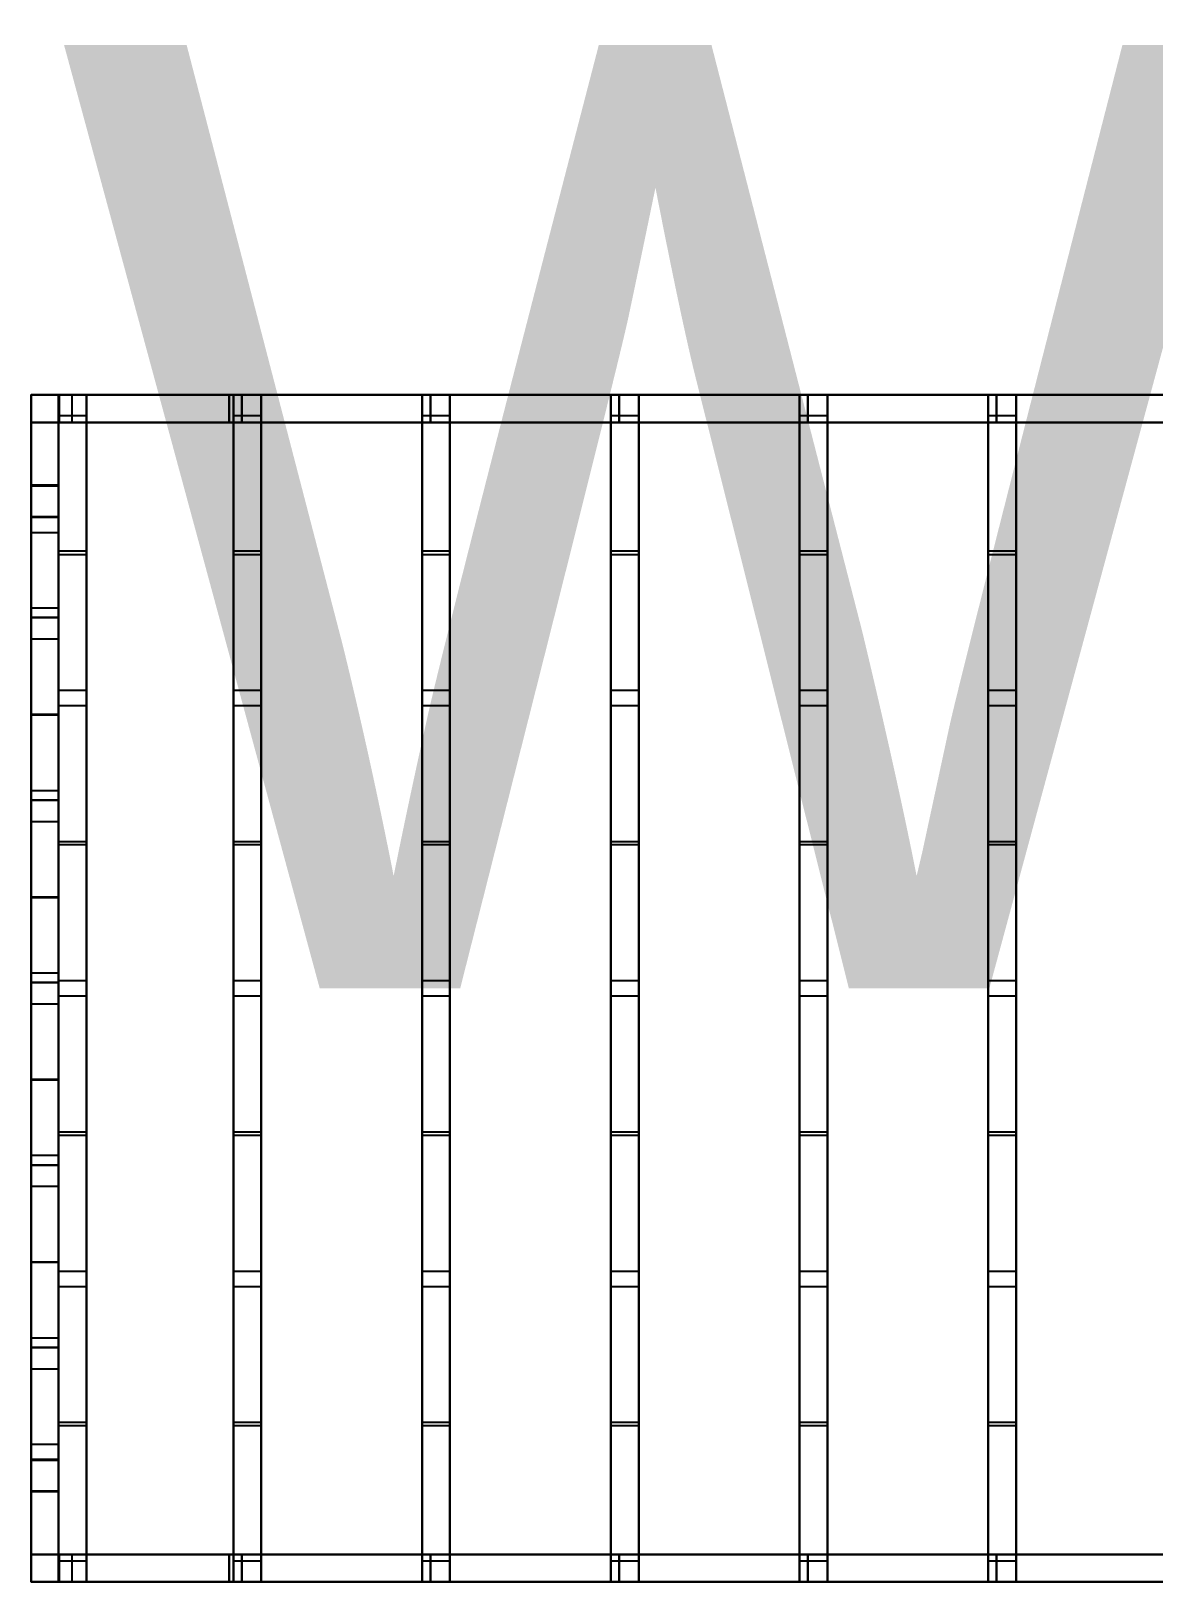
# Model space of a CAD drawing. Header units: inches. Extents: x -82 to 449, y -120 to 151.
# Drawn here: x -82 to 60.8, y -119.7 to 77.6 of the extents above; entities that cross this region are included whole.
import ezdxf

# ---------------------------------------------------------------- set-up
doc = ezdxf.new("R2010")
doc.units = ezdxf.units.IN
doc.header["$MEASUREMENT"] = 0
doc.layers.add('RT1', color=7, linetype='CONTINUOUS')
doc.layers.add('W1', color=5, linetype='CONTINUOUS')

msp = doc.modelspace()

# ---------------------------------------------------------------- linework, layer by layer
at = {"layer": 'RT1'}
for points in [[(-78.5, 31.35, 114), (-78.5, -119.65, 114), (-74.96, -119.65, 114), (-74.96, 31.35, 114)], [(-78.5, 31.35, 114), (-78.5, 31.35, 112.54), (-78.5, -119.65, 112.54), (-78.5, -119.65, 114)], [(-74.96, 31.35, 102), (-74.96, -119.65, 102), (-78.5, -119.65, 102), (-78.5, 31.35, 102)], [(-78.5, 31.35, 102), (-78.5, -119.65, 102), (-78.5, -119.65, 103.46), (-78.5, 31.35, 103.46)], [(-78.5, 31.35, 102.04), (-78.5, 31.35, 113.96), (-74.96, 31.35, 113.96), (-74.96, 31.35, 102.04)], [(-78.5, 31.35, 102.04), (-78.5, 29.89, 102.04), (-78.5, 29.89, 113.96), (-78.5, 31.35, 113.96)], [(-74.96, 31.35, 114), (-74.96, -119.65, 114), (-74.96, -119.65, 112.54), (-74.96, 31.35, 112.54)], [(-74.96, 31.35, 102), (-74.96, 31.35, 103.46), (-74.96, -119.65, 103.46), (-74.96, -119.65, 102)], [(-74.96, 31.35, 102.04), (-74.96, 31.35, 113.96), (-74.96, 29.89, 113.96), (-74.96, 29.89, 102.04)], [(-56.25, 31.35, 114), (-56.25, -119.65, 114), (-52.71, -119.65, 114), (-52.71, 31.35, 114)], [(-56.25, 31.35, 114), (-56.25, 31.35, 112.54), (-56.25, -119.65, 112.54), (-56.25, -119.65, 114)], [(-52.71, 31.35, 102), (-52.71, -119.65, 102), (-56.25, -119.65, 102), (-56.25, 31.35, 102)], [(-56.25, 31.35, 102), (-56.25, -119.65, 102), (-56.25, -119.65, 103.46), (-56.25, 31.35, 103.46)], [(-56.25, 31.35, 102.04), (-56.25, 31.35, 113.96), (-52.71, 31.35, 113.96), (-52.71, 31.35, 102.04)], [(-56.25, 31.35, 102.04), (-56.25, 29.89, 102.04), (-56.25, 29.89, 113.96), (-56.25, 31.35, 113.96)], [(-52.71, 31.35, 114), (-52.71, -119.65, 114), (-52.71, -119.65, 112.54), (-52.71, 31.35, 112.54)], [(-52.71, 31.35, 102), (-52.71, 31.35, 103.46), (-52.71, -119.65, 103.46), (-52.71, -119.65, 102)], [(-52.71, 31.35, 102.04), (-52.71, 31.35, 113.96), (-52.71, 29.89, 113.96), (-52.71, 29.89, 102.04)], [(-32.25, 31.35, 114), (-32.25, -119.65, 114), (-28.71, -119.65, 114), (-28.71, 31.35, 114)], [(-32.25, 31.35, 114), (-32.25, 31.35, 112.54), (-32.25, -119.65, 112.54), (-32.25, -119.65, 114)], [(-28.71, 31.35, 102), (-28.71, -119.65, 102), (-32.25, -119.65, 102), (-32.25, 31.35, 102)], [(-32.25, 31.35, 102), (-32.25, -119.65, 102), (-32.25, -119.65, 103.46), (-32.25, 31.35, 103.46)], [(-32.25, 31.35, 102.04), (-32.25, 31.35, 113.96), (-28.71, 31.35, 113.96), (-28.71, 31.35, 102.04)], [(-32.25, 31.35, 102.04), (-32.25, 29.89, 102.04), (-32.25, 29.89, 113.96), (-32.25, 31.35, 113.96)], [(-28.71, 31.35, 114), (-28.71, -119.65, 114), (-28.71, -119.65, 112.54), (-28.71, 31.35, 112.54)], [(-28.71, 31.35, 102), (-28.71, 31.35, 103.46), (-28.71, -119.65, 103.46), (-28.71, -119.65, 102)], [(-28.71, 31.35, 102.04), (-28.71, 31.35, 113.96), (-28.71, 29.89, 113.96), (-28.71, 29.89, 102.04)], [(-8.25, 31.35, 114), (-8.25, -119.65, 114), (-4.71, -119.65, 114), (-4.71, 31.35, 114)], [(-8.25, 31.35, 114), (-8.25, 31.35, 112.54), (-8.25, -119.65, 112.54), (-8.25, -119.65, 114)], [(-4.71, 31.35, 102), (-4.71, -119.65, 102), (-8.25, -119.65, 102), (-8.25, 31.35, 102)], [(-8.25, 31.35, 102), (-8.25, -119.65, 102), (-8.25, -119.65, 103.46), (-8.25, 31.35, 103.46)], [(-8.25, 31.35, 102.04), (-8.25, 31.35, 113.96), (-4.71, 31.35, 113.96), (-4.71, 31.35, 102.04)], [(-8.25, 31.35, 102.04), (-8.25, 29.89, 102.04), (-8.25, 29.89, 113.96), (-8.25, 31.35, 113.96)], [(-4.71, 31.35, 114), (-4.71, -119.65, 114), (-4.71, -119.65, 112.54), (-4.71, 31.35, 112.54)], [(-4.71, 31.35, 102), (-4.71, 31.35, 103.46), (-4.71, -119.65, 103.46), (-4.71, -119.65, 102)], [(-4.71, 31.35, 102.04), (-4.71, 31.35, 113.96), (-4.71, 29.89, 113.96), (-4.71, 29.89, 102.04)], [(15.75, 31.35, 114), (15.75, -119.65, 114), (19.29, -119.65, 114), (19.29, 31.35, 114)], [(15.75, 31.35, 114), (15.75, 31.35, 112.54), (15.75, -119.65, 112.54), (15.75, -119.65, 114)], [(19.29, 31.35, 102), (19.29, -119.65, 102), (15.75, -119.65, 102), (15.75, 31.35, 102)], [(15.75, 31.35, 102), (15.75, -119.65, 102), (15.75, -119.65, 103.46), (15.75, 31.35, 103.46)], [(15.75, 31.35, 102.04), (15.75, 31.35, 113.96), (19.29, 31.35, 113.96), (19.29, 31.35, 102.04)], [(15.75, 31.35, 102.04), (15.75, 29.89, 102.04), (15.75, 29.89, 113.96), (15.75, 31.35, 113.96)], [(19.29, 31.35, 114), (19.29, -119.65, 114), (19.29, -119.65, 112.54), (19.29, 31.35, 112.54)], [(19.29, 31.35, 102), (19.29, 31.35, 103.46), (19.29, -119.65, 103.46), (19.29, -119.65, 102)], [(19.29, 31.35, 102.04), (19.29, 31.35, 113.96), (19.29, 29.89, 113.96), (19.29, 29.89, 102.04)], [(39.75, 31.35, 114), (39.75, -119.65, 114), (43.29, -119.65, 114), (43.29, 31.35, 114)], [(39.75, 31.35, 114), (39.75, 31.35, 112.54), (39.75, -119.65, 112.54), (39.75, -119.65, 114)], [(43.29, 31.35, 102), (43.29, -119.65, 102), (39.75, -119.65, 102), (39.75, 31.35, 102)], [(39.75, 31.35, 102), (39.75, -119.65, 102), (39.75, -119.65, 103.46), (39.75, 31.35, 103.46)], [(39.75, 31.35, 102.04), (39.75, 31.35, 113.96), (43.29, 31.35, 113.96), (43.29, 31.35, 102.04)], [(39.75, 31.35, 102.04), (39.75, 29.89, 102.04), (39.75, 29.89, 113.96), (39.75, 31.35, 113.96)], [(43.29, 31.35, 114), (43.29, -119.65, 114), (43.29, -119.65, 112.54), (43.29, 31.35, 112.54)], [(43.29, 31.35, 102), (43.29, 31.35, 103.46), (43.29, -119.65, 103.46), (43.29, -119.65, 102)], [(43.29, 31.35, 102.04), (43.29, 31.35, 113.96), (43.29, 29.89, 113.96), (43.29, 29.89, 102.04)], [(-78.5, 28.67, 114.01), (-78.5, 29.44, 112.77), (-78.5, 12.27, 102), (-78.5, 11.5, 103.23)], [(-78.5, 28.67, 114.01), (-78.5, 11.5, 103.23), (-74.96, 11.5, 103.23), (-74.96, 28.67, 114.01)], [(-74.96, 28.67, 114.01), (-74.96, 11.5, 103.23), (-74.96, 12.27, 102), (-74.96, 29.44, 112.77)], [(-56.25, 28.67, 114.01), (-56.25, 29.44, 112.77), (-56.25, 12.27, 102), (-56.25, 11.5, 103.23)], [(-56.25, 28.67, 114.01), (-56.25, 11.5, 103.23), (-52.71, 11.5, 103.23), (-52.71, 28.67, 114.01)], [(-52.71, 28.67, 114.01), (-52.71, 11.5, 103.23), (-52.71, 12.27, 102), (-52.71, 29.44, 112.77)], [(-32.25, 28.67, 114.01), (-32.25, 29.44, 112.77), (-32.25, 12.27, 102), (-32.25, 11.5, 103.23)], [(-32.25, 28.67, 114.01), (-32.25, 11.5, 103.23), (-28.71, 11.5, 103.23), (-28.71, 28.67, 114.01)], [(-28.71, 28.67, 114.01), (-28.71, 11.5, 103.23), (-28.71, 12.27, 102), (-28.71, 29.44, 112.77)], [(-8.25, 28.67, 114.01), (-8.25, 29.44, 112.77), (-8.25, 12.27, 102), (-8.25, 11.5, 103.23)], [(-8.25, 28.67, 114.01), (-8.25, 11.5, 103.23), (-4.71, 11.5, 103.23), (-4.71, 28.67, 114.01)], [(-4.71, 28.67, 114.01), (-4.71, 11.5, 103.23), (-4.71, 12.27, 102), (-4.71, 29.44, 112.77)], [(15.75, 28.67, 114.01), (15.75, 29.44, 112.77), (15.75, 12.27, 102), (15.75, 11.5, 103.23)], [(15.75, 28.67, 114.01), (15.75, 11.5, 103.23), (19.29, 11.5, 103.23), (19.29, 28.67, 114.01)], [(19.29, 28.67, 114.01), (19.29, 11.5, 103.23), (19.29, 12.27, 102), (19.29, 29.44, 112.77)], [(39.75, 28.67, 114.01), (39.75, 29.44, 112.77), (39.75, 12.27, 102), (39.75, 11.5, 103.23)], [(39.75, 28.67, 114.01), (39.75, 11.5, 103.23), (43.29, 11.5, 103.23), (43.29, 28.67, 114.01)], [(43.29, 28.67, 114.01), (43.29, 11.5, 103.23), (43.29, 12.27, 102), (43.29, 29.44, 112.77)], [(-78.5, 11.02, 103.24), (-78.5, -6.22, 114.01), (-74.96, -6.22, 114.01), (-74.96, 11.02, 103.24)], [(-78.5, 11.02, 103.24), (-78.5, 10.25, 102), (-78.5, -6.99, 112.77), (-78.5, -6.22, 114.01)], [(-74.96, 11.02, 103.24), (-74.96, -6.22, 114.01), (-74.96, -6.99, 112.77), (-74.96, 10.25, 102)], [(-56.25, 11.02, 103.24), (-56.25, -6.22, 114.01), (-52.71, -6.22, 114.01), (-52.71, 11.02, 103.24)], [(-56.25, 11.02, 103.24), (-56.25, 10.25, 102), (-56.25, -6.99, 112.77), (-56.25, -6.22, 114.01)], [(-52.71, 11.02, 103.24), (-52.71, -6.22, 114.01), (-52.71, -6.99, 112.77), (-52.71, 10.25, 102)], [(-32.25, 11.02, 103.24), (-32.25, -6.22, 114.01), (-28.71, -6.22, 114.01), (-28.71, 11.02, 103.24)], [(-32.25, 11.02, 103.24), (-32.25, 10.25, 102), (-32.25, -6.99, 112.77), (-32.25, -6.22, 114.01)], [(-28.71, 11.02, 103.24), (-28.71, -6.22, 114.01), (-28.71, -6.99, 112.77), (-28.71, 10.25, 102)], [(-8.25, 11.02, 103.24), (-8.25, -6.22, 114.01), (-4.71, -6.22, 114.01), (-4.71, 11.02, 103.24)], [(-8.25, 11.02, 103.24), (-8.25, 10.25, 102), (-8.25, -6.99, 112.77), (-8.25, -6.22, 114.01)], [(-4.71, 11.02, 103.24), (-4.71, -6.22, 114.01), (-4.71, -6.99, 112.77), (-4.71, 10.25, 102)], [(15.75, 11.02, 103.24), (15.75, -6.22, 114.01), (19.29, -6.22, 114.01), (19.29, 11.02, 103.24)], [(15.75, 11.02, 103.24), (15.75, 10.25, 102), (15.75, -6.99, 112.77), (15.75, -6.22, 114.01)], [(19.29, 11.02, 103.24), (19.29, -6.22, 114.01), (19.29, -6.99, 112.77), (19.29, 10.25, 102)], [(39.75, 11.02, 103.24), (39.75, -6.22, 114.01), (43.29, -6.22, 114.01), (43.29, 11.02, 103.24)], [(39.75, 11.02, 103.24), (39.75, 10.25, 102), (39.75, -6.99, 112.77), (39.75, -6.22, 114.01)], [(43.29, 11.02, 103.24), (43.29, -6.22, 114.01), (43.29, -6.99, 112.77), (43.29, 10.25, 102)], [(-78.5, -8.2, 114.01), (-78.5, -7.43, 112.77), (-78.5, -24.69, 102), (-78.5, -25.46, 103.24)], [(-74.96, -8.2, 114.01), (-74.96, -25.46, 103.24), (-74.96, -24.69, 102), (-74.96, -7.43, 112.77)], [(-56.25, -8.2, 114.01), (-56.25, -7.43, 112.77), (-56.25, -24.69, 102), (-56.25, -25.46, 103.24)], [(-52.71, -8.2, 114.01), (-52.71, -25.46, 103.24), (-52.71, -24.69, 102), (-52.71, -7.43, 112.77)], [(-32.25, -8.2, 114.01), (-32.25, -7.43, 112.77), (-32.25, -24.69, 102), (-32.25, -25.46, 103.24)], [(-28.71, -8.2, 114.01), (-28.71, -25.46, 103.24), (-28.71, -24.69, 102), (-28.71, -7.43, 112.77)], [(-8.25, -8.2, 114.01), (-8.25, -7.43, 112.77), (-8.25, -24.69, 102), (-8.25, -25.46, 103.24)], [(-4.71, -8.2, 114.01), (-4.71, -25.46, 103.24), (-4.71, -24.69, 102), (-4.71, -7.43, 112.77)], [(15.75, -8.2, 114.01), (15.75, -7.43, 112.77), (15.75, -24.69, 102), (15.75, -25.46, 103.24)], [(19.29, -8.2, 114.01), (19.29, -25.46, 103.24), (19.29, -24.69, 102), (19.29, -7.43, 112.77)], [(39.75, -8.2, 114.01), (39.75, -7.43, 112.77), (39.75, -24.69, 102), (39.75, -25.46, 103.24)], [(43.29, -8.2, 114.01), (43.29, -25.46, 103.24), (43.29, -24.69, 102), (43.29, -7.43, 112.77)], [(-78.5, -8.2, 114.01), (-78.5, -25.46, 103.24), (-74.96, -25.46, 103.24), (-74.96, -8.2, 114.01)], [(-56.25, -8.2, 114.01), (-56.25, -25.46, 103.24), (-52.71, -25.46, 103.24), (-52.71, -8.2, 114.01)], [(-32.25, -8.2, 114.01), (-32.25, -25.46, 103.24), (-28.71, -25.46, 103.24), (-28.71, -8.2, 114.01)], [(-8.25, -8.2, 114.01), (-8.25, -25.46, 103.24), (-4.71, -25.46, 103.24), (-4.71, -8.2, 114.01)], [(15.75, -8.2, 114.01), (15.75, -25.46, 103.24), (19.29, -25.46, 103.24), (19.29, -8.2, 114.01)], [(39.75, -8.2, 114.01), (39.75, -25.46, 103.24), (43.29, -25.46, 103.24), (43.29, -8.2, 114.01)], [(-78.5, -25.9, 103.24), (-78.5, -43.16, 114.01), (-74.96, -43.16, 114.01), (-74.96, -25.9, 103.24)], [(-78.5, -25.9, 103.24), (-78.5, -26.67, 102), (-78.5, -43.94, 112.77), (-78.5, -43.16, 114.01)], [(-74.96, -25.9, 103.24), (-74.96, -43.16, 114.01), (-74.96, -43.94, 112.77), (-74.96, -26.67, 102)], [(-56.25, -25.9, 103.24), (-56.25, -43.16, 114.01), (-52.71, -43.16, 114.01), (-52.71, -25.9, 103.24)], [(-56.25, -25.9, 103.24), (-56.25, -26.67, 102), (-56.25, -43.94, 112.77), (-56.25, -43.16, 114.01)], [(-52.71, -25.9, 103.24), (-52.71, -43.16, 114.01), (-52.71, -43.94, 112.77), (-52.71, -26.67, 102)], [(-32.25, -25.9, 103.24), (-32.25, -43.16, 114.01), (-28.71, -43.16, 114.01), (-28.71, -25.9, 103.24)], [(-32.25, -25.9, 103.24), (-32.25, -26.67, 102), (-32.25, -43.94, 112.77), (-32.25, -43.16, 114.01)], [(-28.71, -25.9, 103.24), (-28.71, -43.16, 114.01), (-28.71, -43.94, 112.77), (-28.71, -26.67, 102)], [(-8.25, -25.9, 103.24), (-8.25, -43.16, 114.01), (-4.71, -43.16, 114.01), (-4.71, -25.9, 103.24)], [(-8.25, -25.9, 103.24), (-8.25, -26.67, 102), (-8.25, -43.94, 112.77), (-8.25, -43.16, 114.01)], [(-4.71, -25.9, 103.24), (-4.71, -43.16, 114.01), (-4.71, -43.94, 112.77), (-4.71, -26.67, 102)], [(15.75, -25.9, 103.24), (15.75, -43.16, 114.01), (19.29, -43.16, 114.01), (19.29, -25.9, 103.24)], [(15.75, -25.9, 103.24), (15.75, -26.67, 102), (15.75, -43.94, 112.77), (15.75, -43.16, 114.01)], [(19.29, -25.9, 103.24), (19.29, -43.16, 114.01), (19.29, -43.94, 112.77), (19.29, -26.67, 102)], [(39.75, -25.9, 103.24), (39.75, -43.16, 114.01), (43.29, -43.16, 114.01), (43.29, -25.9, 103.24)], [(39.75, -25.9, 103.24), (39.75, -26.67, 102), (39.75, -43.94, 112.77), (39.75, -43.16, 114.01)], [(43.29, -25.9, 103.24), (43.29, -43.16, 114.01), (43.29, -43.94, 112.77), (43.29, -26.67, 102)], [(-78.5, -45.14, 114.01), (-78.5, -44.37, 112.77), (-78.5, -61.63, 102), (-78.5, -62.41, 103.24)], [(-78.5, -45.14, 114.01), (-78.5, -62.41, 103.24), (-74.96, -62.41, 103.24), (-74.96, -45.14, 114.01)], [(-74.96, -45.14, 114.01), (-74.96, -62.41, 103.24), (-74.96, -61.63, 102), (-74.96, -44.37, 112.77)], [(-56.25, -45.14, 114.01), (-56.25, -44.37, 112.77), (-56.25, -61.63, 102), (-56.25, -62.41, 103.24)], [(-56.25, -45.14, 114.01), (-56.25, -62.41, 103.24), (-52.71, -62.41, 103.24), (-52.71, -45.14, 114.01)], [(-52.71, -45.14, 114.01), (-52.71, -62.41, 103.24), (-52.71, -61.63, 102), (-52.71, -44.37, 112.77)], [(-32.25, -45.14, 114.01), (-32.25, -44.37, 112.77), (-32.25, -61.63, 102), (-32.25, -62.41, 103.24)], [(-32.25, -45.14, 114.01), (-32.25, -62.41, 103.24), (-28.71, -62.41, 103.24), (-28.71, -45.14, 114.01)], [(-28.71, -45.14, 114.01), (-28.71, -62.41, 103.24), (-28.71, -61.63, 102), (-28.71, -44.37, 112.77)], [(-8.25, -45.14, 114.01), (-8.25, -44.37, 112.77), (-8.25, -61.63, 102), (-8.25, -62.41, 103.24)], [(-8.25, -45.14, 114.01), (-8.25, -62.41, 103.24), (-4.71, -62.41, 103.24), (-4.71, -45.14, 114.01)], [(-4.71, -45.14, 114.01), (-4.71, -62.41, 103.24), (-4.71, -61.63, 102), (-4.71, -44.37, 112.77)], [(15.75, -45.14, 114.01), (15.75, -44.37, 112.77), (15.75, -61.63, 102), (15.75, -62.41, 103.24)], [(15.75, -45.14, 114.01), (15.75, -62.41, 103.24), (19.29, -62.41, 103.24), (19.29, -45.14, 114.01)], [(19.29, -45.14, 114.01), (19.29, -62.41, 103.24), (19.29, -61.63, 102), (19.29, -44.37, 112.77)], [(39.75, -45.14, 114.01), (39.75, -44.37, 112.77), (39.75, -61.63, 102), (39.75, -62.41, 103.24)], [(39.75, -45.14, 114.01), (39.75, -62.41, 103.24), (43.29, -62.41, 103.24), (43.29, -45.14, 114.01)], [(43.29, -45.14, 114.01), (43.29, -62.41, 103.24), (43.29, -61.63, 102), (43.29, -44.37, 112.77)], [(-78.5, -62.84, 103.24), (-78.5, -80.11, 114.01), (-74.96, -80.11, 114.01), (-74.96, -62.84, 103.24)], [(-78.5, -62.84, 103.24), (-78.5, -63.61, 102), (-78.5, -80.88, 112.77), (-78.5, -80.11, 114.01)], [(-74.96, -62.84, 103.24), (-74.96, -80.11, 114.01), (-74.96, -80.88, 112.77), (-74.96, -63.61, 102)], [(-56.25, -62.84, 103.24), (-56.25, -80.11, 114.01), (-52.71, -80.11, 114.01), (-52.71, -62.84, 103.24)], [(-56.25, -62.84, 103.24), (-56.25, -63.61, 102), (-56.25, -80.88, 112.77), (-56.25, -80.11, 114.01)], [(-52.71, -62.84, 103.24), (-52.71, -80.11, 114.01), (-52.71, -80.88, 112.77), (-52.71, -63.61, 102)], [(-32.25, -62.84, 103.24), (-32.25, -80.11, 114.01), (-28.71, -80.11, 114.01), (-28.71, -62.84, 103.24)], [(-32.25, -62.84, 103.24), (-32.25, -63.61, 102), (-32.25, -80.88, 112.77), (-32.25, -80.11, 114.01)], [(-28.71, -62.84, 103.24), (-28.71, -80.11, 114.01), (-28.71, -80.88, 112.77), (-28.71, -63.61, 102)], [(-8.25, -62.84, 103.24), (-8.25, -80.11, 114.01), (-4.71, -80.11, 114.01), (-4.71, -62.84, 103.24)], [(-8.25, -62.84, 103.24), (-8.25, -63.61, 102), (-8.25, -80.88, 112.77), (-8.25, -80.11, 114.01)], [(-4.71, -62.84, 103.24), (-4.71, -80.11, 114.01), (-4.71, -80.88, 112.77), (-4.71, -63.61, 102)], [(15.75, -62.84, 103.24), (15.75, -80.11, 114.01), (19.29, -80.11, 114.01), (19.29, -62.84, 103.24)], [(15.75, -62.84, 103.24), (15.75, -63.61, 102), (15.75, -80.88, 112.77), (15.75, -80.11, 114.01)], [(19.29, -62.84, 103.24), (19.29, -80.11, 114.01), (19.29, -80.88, 112.77), (19.29, -63.61, 102)], [(39.75, -62.84, 103.24), (39.75, -80.11, 114.01), (43.29, -80.11, 114.01), (43.29, -62.84, 103.24)], [(39.75, -62.84, 103.24), (39.75, -63.61, 102), (39.75, -80.88, 112.77), (39.75, -80.11, 114.01)], [(43.29, -62.84, 103.24), (43.29, -80.11, 114.01), (43.29, -80.88, 112.77), (43.29, -63.61, 102)], [(-78.5, -82.09, 114.01), (-78.5, -81.31, 112.77), (-78.5, -98.56, 102), (-78.5, -99.33, 103.24)], [(-78.5, -82.09, 114.01), (-78.5, -99.33, 103.24), (-74.96, -99.33, 103.24), (-74.96, -82.09, 114.01)], [(-74.96, -82.09, 114.01), (-74.96, -99.33, 103.24), (-74.96, -98.56, 102), (-74.96, -81.31, 112.77)], [(-56.25, -82.09, 114.01), (-56.25, -81.31, 112.77), (-56.25, -98.56, 102), (-56.25, -99.33, 103.24)], [(-56.25, -82.09, 114.01), (-56.25, -99.33, 103.24), (-52.71, -99.33, 103.24), (-52.71, -82.09, 114.01)], [(-52.71, -82.09, 114.01), (-52.71, -99.33, 103.24), (-52.71, -98.56, 102), (-52.71, -81.31, 112.77)], [(-32.25, -82.09, 114.01), (-32.25, -81.31, 112.77), (-32.25, -98.56, 102), (-32.25, -99.33, 103.24)], [(-32.25, -82.09, 114.01), (-32.25, -99.33, 103.24), (-28.71, -99.33, 103.24), (-28.71, -82.09, 114.01)], [(-28.71, -82.09, 114.01), (-28.71, -99.33, 103.24), (-28.71, -98.56, 102), (-28.71, -81.31, 112.77)], [(-8.25, -82.09, 114.01), (-8.25, -81.31, 112.77), (-8.25, -98.56, 102), (-8.25, -99.33, 103.24)], [(-8.25, -82.09, 114.01), (-8.25, -99.33, 103.24), (-4.71, -99.33, 103.24), (-4.71, -82.09, 114.01)], [(-4.71, -82.09, 114.01), (-4.71, -99.33, 103.24), (-4.71, -98.56, 102), (-4.71, -81.31, 112.77)], [(15.75, -82.09, 114.01), (15.75, -81.31, 112.77), (15.75, -98.56, 102), (15.75, -99.33, 103.24)], [(15.75, -82.09, 114.01), (15.75, -99.33, 103.24), (19.29, -99.33, 103.24), (19.29, -82.09, 114.01)], [(19.29, -82.09, 114.01), (19.29, -99.33, 103.24), (19.29, -98.56, 102), (19.29, -81.31, 112.77)], [(39.75, -82.09, 114.01), (39.75, -81.31, 112.77), (39.75, -98.56, 102), (39.75, -99.33, 103.24)], [(39.75, -82.09, 114.01), (39.75, -99.33, 103.24), (43.29, -99.33, 103.24), (43.29, -82.09, 114.01)], [(43.29, -82.09, 114.01), (43.29, -99.33, 103.24), (43.29, -98.56, 102), (43.29, -81.31, 112.77)], [(-78.5, -99.8, 103.23), (-78.5, -116.97, 114.01), (-74.96, -116.97, 114.01), (-74.96, -99.8, 103.23)], [(-78.5, -99.8, 103.23), (-78.5, -100.58, 102), (-78.5, -117.75, 112.77), (-78.5, -116.97, 114.01)], [(-74.96, -99.8, 103.23), (-74.96, -116.97, 114.01), (-74.96, -117.75, 112.77), (-74.96, -100.58, 102)], [(-56.25, -99.8, 103.23), (-56.25, -116.97, 114.01), (-52.71, -116.97, 114.01), (-52.71, -99.8, 103.23)], [(-56.25, -99.8, 103.23), (-56.25, -100.58, 102), (-56.25, -117.75, 112.77), (-56.25, -116.97, 114.01)], [(-52.71, -99.8, 103.23), (-52.71, -116.97, 114.01), (-52.71, -117.75, 112.77), (-52.71, -100.58, 102)], [(-32.25, -99.8, 103.23), (-32.25, -116.97, 114.01), (-28.71, -116.97, 114.01), (-28.71, -99.8, 103.23)], [(-32.25, -99.8, 103.23), (-32.25, -100.58, 102), (-32.25, -117.75, 112.77), (-32.25, -116.97, 114.01)], [(-28.71, -99.8, 103.23), (-28.71, -116.97, 114.01), (-28.71, -117.75, 112.77), (-28.71, -100.58, 102)], [(-8.25, -99.8, 103.23), (-8.25, -116.97, 114.01), (-4.71, -116.97, 114.01), (-4.71, -99.8, 103.23)], [(-8.25, -99.8, 103.23), (-8.25, -100.58, 102), (-8.25, -117.75, 112.77), (-8.25, -116.97, 114.01)], [(-4.71, -99.8, 103.23), (-4.71, -116.97, 114.01), (-4.71, -117.75, 112.77), (-4.71, -100.58, 102)], [(15.75, -99.8, 103.23), (15.75, -116.97, 114.01), (19.29, -116.97, 114.01), (19.29, -99.8, 103.23)], [(15.75, -99.8, 103.23), (15.75, -100.58, 102), (15.75, -117.75, 112.77), (15.75, -116.97, 114.01)], [(19.29, -99.8, 103.23), (19.29, -116.97, 114.01), (19.29, -117.75, 112.77), (19.29, -100.58, 102)], [(39.75, -99.8, 103.23), (39.75, -116.97, 114.01), (43.29, -116.97, 114.01), (43.29, -99.8, 103.23)], [(39.75, -99.8, 103.23), (39.75, -100.58, 102), (39.75, -117.75, 112.77), (39.75, -116.97, 114.01)], [(43.29, -99.8, 103.23), (43.29, -116.97, 114.01), (43.29, -117.75, 112.77), (43.29, -100.58, 102)], [(-78.5, -119.65, 102.04), (-78.5, -119.65, 113.96), (-78.5, -118.2, 113.96), (-78.5, -118.2, 102.04)], [(-74.96, -119.65, 102.04), (-74.96, -118.2, 102.04), (-74.96, -118.2, 113.96), (-74.96, -119.65, 113.96)], [(-56.25, -119.65, 102.04), (-56.25, -119.65, 113.96), (-56.25, -118.2, 113.96), (-56.25, -118.2, 102.04)], [(-52.71, -119.65, 102.04), (-52.71, -118.2, 102.04), (-52.71, -118.2, 113.96), (-52.71, -119.65, 113.96)], [(-32.25, -119.65, 102.04), (-32.25, -119.65, 113.96), (-32.25, -118.2, 113.96), (-32.25, -118.2, 102.04)], [(-28.71, -119.65, 102.04), (-28.71, -118.2, 102.04), (-28.71, -118.2, 113.96), (-28.71, -119.65, 113.96)], [(-8.25, -119.65, 102.04), (-8.25, -119.65, 113.96), (-8.25, -118.2, 113.96), (-8.25, -118.2, 102.04)], [(-4.71, -119.65, 102.04), (-4.71, -118.2, 102.04), (-4.71, -118.2, 113.96), (-4.71, -119.65, 113.96)], [(15.75, -119.65, 102.04), (15.75, -119.65, 113.96), (15.75, -118.2, 113.96), (15.75, -118.2, 102.04)], [(19.29, -119.65, 102.04), (19.29, -118.2, 102.04), (19.29, -118.2, 113.96), (19.29, -119.65, 113.96)], [(39.75, -119.65, 102.04), (39.75, -119.65, 113.96), (39.75, -118.2, 113.96), (39.75, -118.2, 102.04)], [(43.29, -119.65, 102.04), (43.29, -118.2, 102.04), (43.29, -118.2, 113.96), (43.29, -119.65, 113.96)], [(-74.96, -119.65, 102.04), (-74.96, -119.65, 113.96), (-78.5, -119.65, 113.96), (-78.5, -119.65, 102.04)], [(-52.71, -119.65, 102.04), (-52.71, -119.65, 113.96), (-56.25, -119.65, 113.96), (-56.25, -119.65, 102.04)], [(-28.71, -119.65, 102.04), (-28.71, -119.65, 113.96), (-32.25, -119.65, 113.96), (-32.25, -119.65, 102.04)], [(-4.71, -119.65, 102.04), (-4.71, -119.65, 113.96), (-8.25, -119.65, 113.96), (-8.25, -119.65, 102.04)], [(19.29, -119.65, 102.04), (19.29, -119.65, 113.96), (15.75, -119.65, 113.96), (15.75, -119.65, 102.04)], [(43.29, -119.65, 102.04), (43.29, -119.65, 113.96), (39.75, -119.65, 113.96), (39.75, -119.65, 102.04)]]:
    msp.add_3dface(points, dxfattribs=at)
at = {"layer": 'W1'}
for points in [[(-78.5, 31.35), (-78.5, -119.65), (-82, -119.65), (-82, 31.35)], [(-82, -119.65, 1.5), (-82, 31.35, 1.5), (-82, 31.35), (-82, -119.65)], [(-78.5, -119.65, 114), (-78.5, 31.35, 114), (-82, 31.35, 114), (-82, -119.65, 114)], [(-82, 31.35, 112.5), (-82, -119.65, 112.5), (-82, -119.65, 114), (-82, 31.35, 114)], [(-78.5, 31.35, 114), (-78.5, 31.35), (-82, 31.35), (-82, 31.35, 114)], [(-82, 29.85), (-82, 29.85, 114), (-82, 31.35, 114), (-82, 31.35)], [(-78.5, 27.85, 38), (-78.5, 31.35, 38), (-82, 31.35, 38), (-82, 27.85, 38)], [(-82, 31.35, 36.5), (-82, 27.85, 36.5), (-82, 27.85, 38), (-82, 31.35, 38)], [(-78.5, 27.85, 76), (-78.5, 31.35, 76), (-82, 31.35, 76), (-82, 27.85, 76)], [(-82, 31.35, 74.5), (-82, 27.85, 74.5), (-82, 27.85, 76), (-82, 31.35, 76)], [(-78.5, 31.35, 1.5), (-78.5, -119.65, 1.5), (-78.5, -119.65), (-78.5, 31.35)], [(-78.5, -119.65, 112.5), (-78.5, 31.35, 112.5), (-78.5, 31.35, 114), (-78.5, -119.65, 114)], [(-78.5, 29.85, 114), (-78.5, 29.85), (-78.5, 31.35), (-78.5, 31.35, 114)], [(-78.5, 27.85, 36.5), (-78.5, 31.35, 36.5), (-78.5, 31.35, 38), (-78.5, 27.85, 38)], [(-78.5, 27.85, 74.5), (-78.5, 31.35, 74.5), (-78.5, 31.35, 76), (-78.5, 27.85, 76)], [(-78.44, 31.35), (209.44, 31.35), (209.44, 27.85), (-78.44, 27.85)], [(-78.44, 31.35, 1.5), (209.44, 31.35, 1.5), (209.44, 31.35), (-78.44, 31.35)], [(209.44, 31.35, 102), (-78.44, 31.35, 102), (-78.44, 27.85, 102), (209.44, 27.85, 102)], [(209.44, 31.35, 100.5), (-78.44, 31.35, 100.5), (-78.44, 31.35, 102), (209.44, 31.35, 102)], [(-78.44, 31.35, 102), (-78.44, 31.35), (-78.44, 27.85), (-78.44, 27.85, 102)], [(-76.94, 31.35, 102), (-76.94, 31.35), (-78.44, 31.35), (-78.44, 31.35, 102)], [(-55.19, 31.35, 51), (-78.44, 31.35, 51), (-78.44, 27.85, 51), (-55.19, 27.85, 51)], [(-55.19, 31.35, 49.5), (-78.44, 31.35, 49.5), (-78.44, 31.35, 51), (-55.19, 31.35, 51)], [(-56.81, 31.35, 102), (-78.44, 31.35, 51.59), (-78.44, 27.85, 51.59), (-56.81, 27.85, 102)], [(-55.43, 31.35, 101.41), (-77.06, 31.35, 50.99), (-78.44, 31.35, 51.59), (-56.81, 31.35, 102)], [(-76.78, 31.35, 51), (-56.81, 31.35), (-56.81, 27.85), (-76.78, 27.85, 51)], [(-75.38, 31.35, 51.55), (-55.41, 31.35, 0.55), (-56.81, 31.35), (-76.78, 31.35, 51)], [(-55.19, 31.35, 102), (-55.19, 31.35), (-55.19, 27.85), (-55.19, 27.85, 102)], [(-53.69, 31.35, 102), (-53.69, 31.35), (-55.19, 31.35), (-55.19, 31.35, 102)], [(-31.19, 31.35, 51), (-55.19, 31.35, 51), (-55.19, 27.85, 51), (-31.19, 27.85, 51)], [(-31.19, 31.35, 49.5), (-55.19, 31.35, 49.5), (-55.19, 31.35, 51), (-31.19, 31.35, 51)], [(-31.19, 31.35, 102), (-31.19, 31.35), (-31.19, 27.85), (-31.19, 27.85, 102)], [(-29.69, 31.35, 102), (-29.69, 31.35), (-31.19, 31.35), (-31.19, 31.35, 102)], [(-7.19, 31.35, 51), (-31.19, 31.35, 51), (-31.19, 27.85, 51), (-7.19, 27.85, 51)], [(-7.19, 31.35, 49.5), (-31.19, 31.35, 49.5), (-31.19, 31.35, 51), (-7.19, 31.35, 51)], [(-7.19, 31.35, 102), (-7.19, 31.35), (-7.19, 27.85), (-7.19, 27.85, 102)], [(-5.69, 31.35, 102), (-5.69, 31.35), (-7.19, 31.35), (-7.19, 31.35, 102)], [(16.81, 31.35, 51), (-7.19, 31.35, 51), (-7.19, 27.85, 51), (16.81, 27.85, 51)], [(16.81, 31.35, 49.5), (-7.19, 31.35, 49.5), (-7.19, 31.35, 51), (16.81, 31.35, 51)], [(16.81, 31.35, 102), (16.81, 31.35), (16.81, 27.85), (16.81, 27.85, 102)], [(18.31, 31.35, 102), (18.31, 31.35), (16.81, 31.35), (16.81, 31.35, 102)], [(40.81, 31.35, 51), (16.81, 31.35, 51), (16.81, 27.85, 51), (40.81, 27.85, 51)], [(40.81, 31.35, 49.5), (16.81, 31.35, 49.5), (16.81, 31.35, 51), (40.81, 31.35, 51)], [(40.81, 31.35, 102), (40.81, 31.35), (40.81, 27.85), (40.81, 27.85, 102)], [(42.31, 31.35, 102), (42.31, 31.35), (40.81, 31.35), (40.81, 31.35, 102)], [(64.81, 31.35, 51), (40.81, 31.35, 51), (40.81, 27.85, 51), (64.81, 27.85, 51)], [(64.81, 31.35, 49.5), (40.81, 31.35, 49.5), (40.81, 31.35, 51), (64.81, 31.35, 51)], [(-78.5, 27.85, 114), (-78.5, 27.85), (-82, 27.85), (-82, 27.85, 114)], [(-82, 26.35), (-82, 26.35, 114), (-82, 27.85, 114), (-82, 27.85)], [(-78.5, 19.85, 38), (-78.5, 27.85, 38), (-82, 27.85, 38), (-82, 19.85, 38)], [(-82, 27.85, 36.5), (-82, 19.85, 36.5), (-82, 19.85, 38), (-82, 27.85, 38)], [(-78.5, 19.85, 76), (-78.5, 27.85, 76), (-82, 27.85, 76), (-82, 19.85, 76)], [(-82, 27.85, 74.5), (-82, 19.85, 74.5), (-82, 19.85, 76), (-82, 27.85, 76)], [(-78.5, 26.35, 114), (-78.5, 26.35), (-78.5, 27.85), (-78.5, 27.85, 114)], [(-78.5, 19.85, 36.5), (-78.5, 27.85, 36.5), (-78.5, 27.85, 38), (-78.5, 19.85, 38)], [(-78.5, 19.85, 74.5), (-78.5, 27.85, 74.5), (-78.5, 27.85, 76), (-78.5, 19.85, 76)], [(209.44, 27.85, 1.5), (-78.44, 27.85, 1.5), (-78.44, 27.85), (209.44, 27.85)], [(-78.44, 27.85, 100.5), (209.44, 27.85, 100.5), (209.44, 27.85, 102), (-78.44, 27.85, 102)], [(-76.94, 27.85), (-76.94, 27.85, 102), (-78.44, 27.85, 102), (-78.44, 27.85)], [(-78.44, 27.85, 49.5), (-55.19, 27.85, 49.5), (-55.19, 27.85, 51), (-78.44, 27.85, 51)], [(-77.06, 27.85, 50.99), (-55.43, 27.85, 101.41), (-56.81, 27.85, 102), (-78.44, 27.85, 51.59)], [(-55.41, 27.85, 0.55), (-75.38, 27.85, 51.55), (-76.78, 27.85, 51), (-56.81, 27.85)], [(-53.69, 27.85), (-53.69, 27.85, 102), (-55.19, 27.85, 102), (-55.19, 27.85)], [(-55.19, 27.85, 49.5), (-31.19, 27.85, 49.5), (-31.19, 27.85, 51), (-55.19, 27.85, 51)], [(-29.69, 27.85), (-29.69, 27.85, 102), (-31.19, 27.85, 102), (-31.19, 27.85)], [(-31.19, 27.85, 49.5), (-7.19, 27.85, 49.5), (-7.19, 27.85, 51), (-31.19, 27.85, 51)], [(-5.69, 27.85), (-5.69, 27.85, 102), (-7.19, 27.85, 102), (-7.19, 27.85)], [(-7.19, 27.85, 49.5), (16.81, 27.85, 49.5), (16.81, 27.85, 51), (-7.19, 27.85, 51)], [(18.31, 27.85), (18.31, 27.85, 102), (16.81, 27.85, 102), (16.81, 27.85)], [(16.81, 27.85, 49.5), (40.81, 27.85, 49.5), (40.81, 27.85, 51), (16.81, 27.85, 51)], [(42.31, 27.85), (42.31, 27.85, 102), (40.81, 27.85, 102), (40.81, 27.85)], [(40.81, 27.85, 49.5), (64.81, 27.85, 49.5), (64.81, 27.85, 51), (40.81, 27.85, 51)], [(-82, 21.35, 114), (-82, 21.35), (-82, 19.85), (-82, 19.85, 114)], [(-78.5, 19.85), (-78.5, 19.85, 114), (-82, 19.85, 114), (-82, 19.85)], [(-78.5, 19.78, 114), (-78.5, 19.78), (-82, 19.78), (-82, 19.78, 114)], [(-82, 18.28), (-82, 18.28, 114), (-82, 19.78, 114), (-82, 19.78)], [(-78.5, 19.78, 84), (-78.5, 15.85, 84), (-82, 15.85, 84), (-82, 19.78, 84)], [(-82, 15.85, 85.5), (-82, 19.78, 85.5), (-82, 19.78, 84), (-82, 15.85, 84)], [(-78.5, 15.85, 38), (-78.5, 19.78, 38), (-82, 19.78, 38), (-82, 15.85, 38)], [(-82, 19.78, 36.5), (-82, 15.85, 36.5), (-82, 15.85, 38), (-82, 19.78, 38)], [(-78.5, 15.85, 76), (-78.5, 19.78, 76), (-82, 19.78, 76), (-82, 15.85, 76)], [(-82, 19.78, 74.5), (-82, 15.85, 74.5), (-82, 15.85, 76), (-82, 19.78, 76)], [(-78.5, 21.35), (-78.5, 21.35, 114), (-78.5, 19.85, 114), (-78.5, 19.85)], [(-78.5, 18.28, 114), (-78.5, 18.28), (-78.5, 19.78), (-78.5, 19.78, 114)], [(-78.5, 19.78, 85.5), (-78.5, 15.85, 85.5), (-78.5, 15.85, 84), (-78.5, 19.78, 84)], [(-78.5, 15.85, 36.5), (-78.5, 19.78, 36.5), (-78.5, 19.78, 38), (-78.5, 15.85, 38)], [(-78.5, 15.85, 74.5), (-78.5, 19.78, 74.5), (-78.5, 19.78, 76), (-78.5, 15.85, 76)], [(-82, 17.35, 114), (-82, 17.35), (-82, 15.85), (-82, 15.85, 114)], [(-78.5, 15.85, 84), (-78.5, -104.15, 84), (-82, -104.15, 84), (-82, 15.85, 84)], [(-82, -104.15, 85.5), (-82, 15.85, 85.5), (-82, 15.85, 84), (-82, -104.15, 84)], [(-78.5, 15.85), (-78.5, 15.85, 114), (-82, 15.85, 114), (-82, 15.85)], [(-78.5, 17.35), (-78.5, 17.35, 114), (-78.5, 15.85, 114), (-78.5, 15.85)], [(-78.5, 15.85, 85.5), (-78.5, -104.15, 85.5), (-78.5, -104.15, 84), (-78.5, 15.85, 84)], [(-78.5, 15.78, 114), (-78.5, 15.78, 84), (-82, 15.78, 84), (-82, 15.78, 114)], [(-82, 14.28, 84), (-82, 14.28, 114), (-82, 15.78, 114), (-82, 15.78, 84)], [(-78.5, -104.09, 102), (-78.5, 15.78, 102), (-82, 15.78, 102), (-82, -104.09, 102)], [(-82, 15.78, 100.5), (-82, -104.09, 100.5), (-82, -104.09, 102), (-82, 15.78, 102)], [(-78.5, 14.28, 114), (-78.5, 14.28, 84), (-78.5, 15.78, 84), (-78.5, 15.78, 114)], [(-78.5, -104.09, 100.5), (-78.5, 15.78, 100.5), (-78.5, 15.78, 102), (-78.5, -104.09, 102)], [(-78.5, 4.26, 102), (-78.5, 13.81, 84), (-82, 13.81, 84), (-82, 4.26, 102)], [(-82, 12.49, 83.3), (-82, 2.93, 101.3), (-82, 4.26, 102), (-82, 13.81, 84)], [(-78.5, 2.93, 101.3), (-78.5, 12.49, 83.3), (-78.5, 13.81, 84), (-78.5, 4.26, 102)], [(-78.5, 3.02, 114), (-78.5, 3.02, 102), (-82, 3.02, 102), (-82, 3.02, 114)], [(-82, 1.52, 102), (-82, 1.52, 114), (-82, 3.02, 114), (-82, 3.02, 102)], [(-78.5, 1.52, 114), (-78.5, 1.52, 102), (-78.5, 3.02, 102), (-78.5, 3.02, 114)], [(-82, 1.6, 101.3), (-82, -7.95, 83.3), (-82, -9.28, 84), (-82, 0.27, 102)], [(-78.5, -9.28, 84), (-78.5, 0.27, 102), (-82, 0.27, 102), (-82, -9.28, 84)], [(-78.5, -7.95, 83.3), (-78.5, 1.6, 101.3), (-78.5, 0.27, 102), (-78.5, -9.28, 84)], [(-78.5, -18.95, 102), (-78.5, -9.4, 84), (-82, -9.4, 84), (-82, -18.95, 102)], [(-82, -10.72, 83.3), (-82, -20.28, 101.3), (-82, -18.95, 102), (-82, -9.4, 84)], [(-78.5, -20.28, 101.3), (-78.5, -10.72, 83.3), (-78.5, -9.4, 84), (-78.5, -18.95, 102)], [(-78.5, -20.19, 114), (-78.5, -20.19, 102), (-82, -20.19, 102), (-82, -20.19, 114)], [(-82, -21.69, 102), (-82, -21.69, 114), (-82, -20.19, 114), (-82, -20.19, 102)], [(-82, -21.61, 101.3), (-82, -31.16, 83.3), (-82, -32.49, 84), (-82, -22.94, 102)], [(-78.5, -21.69, 114), (-78.5, -21.69, 102), (-78.5, -20.19, 102), (-78.5, -20.19, 114)], [(-78.5, -31.16, 83.3), (-78.5, -21.61, 101.3), (-78.5, -22.94, 102), (-78.5, -32.49, 84)], [(-78.5, -32.49, 84), (-78.5, -22.94, 102), (-82, -22.94, 102), (-82, -32.49, 84)], [(-78.5, -42.16, 102), (-78.5, -32.61, 84), (-82, -32.61, 84), (-82, -42.16, 102)], [(-82, -33.93, 83.3), (-82, -43.49, 101.3), (-82, -42.16, 102), (-82, -32.61, 84)], [(-78.5, -43.49, 101.3), (-78.5, -33.93, 83.3), (-78.5, -32.61, 84), (-78.5, -42.16, 102)], [(-78.5, -43.4, 114), (-78.5, -43.4, 102), (-82, -43.4, 102), (-82, -43.4, 114)], [(-82, -44.9, 102), (-82, -44.9, 114), (-82, -43.4, 114), (-82, -43.4, 102)], [(-78.5, -44.9, 114), (-78.5, -44.9, 102), (-78.5, -43.4, 102), (-78.5, -43.4, 114)], [(-82, -44.82, 101.3), (-82, -54.37, 83.3), (-82, -55.7, 84), (-82, -46.15, 102)], [(-78.5, -54.37, 83.3), (-78.5, -44.82, 101.3), (-78.5, -46.15, 102), (-78.5, -55.7, 84)], [(-78.5, -55.7, 84), (-78.5, -46.15, 102), (-82, -46.15, 102), (-82, -55.7, 84)], [(-78.5, -65.37, 102), (-78.5, -55.82, 84), (-82, -55.82, 84), (-82, -65.37, 102)], [(-82, -57.14, 83.3), (-82, -66.7, 101.3), (-82, -65.37, 102), (-82, -55.82, 84)], [(-78.5, -66.7, 101.3), (-78.5, -57.14, 83.3), (-78.5, -55.82, 84), (-78.5, -65.37, 102)], [(-78.5, -66.61, 114), (-78.5, -66.61, 102), (-82, -66.61, 102), (-82, -66.61, 114)], [(-82, -68.11, 102), (-82, -68.11, 114), (-82, -66.61, 114), (-82, -66.61, 102)], [(-78.5, -68.11, 114), (-78.5, -68.11, 102), (-78.5, -66.61, 102), (-78.5, -66.61, 114)], [(-82, -68.03, 101.3), (-82, -77.58, 83.3), (-82, -78.91, 84), (-82, -69.35, 102)], [(-78.5, -77.58, 83.3), (-78.5, -68.03, 101.3), (-78.5, -69.35, 102), (-78.5, -78.91, 84)], [(-78.5, -78.91, 84), (-78.5, -69.35, 102), (-82, -69.35, 102), (-82, -78.91, 84)], [(-78.5, -88.58, 102), (-78.5, -79.03, 84), (-82, -79.03, 84), (-82, -88.58, 102)], [(-82, -80.35, 83.3), (-82, -89.91, 101.3), (-82, -88.58, 102), (-82, -79.03, 84)], [(-78.5, -89.91, 101.3), (-78.5, -80.35, 83.3), (-78.5, -79.03, 84), (-78.5, -88.58, 102)], [(-78.5, -89.82, 114), (-78.5, -89.82, 102), (-82, -89.82, 102), (-82, -89.82, 114)], [(-82, -91.32, 102), (-82, -91.32, 114), (-82, -89.82, 114), (-82, -89.82, 102)], [(-78.5, -91.32, 114), (-78.5, -91.32, 102), (-78.5, -89.82, 102), (-78.5, -89.82, 114)], [(-82, -91.24, 101.3), (-82, -100.79, 83.3), (-82, -102.12, 84), (-82, -92.56, 102)], [(-78.5, -102.12, 84), (-78.5, -92.56, 102), (-82, -92.56, 102), (-82, -102.12, 84)], [(-78.5, -100.79, 83.3), (-78.5, -91.24, 101.3), (-78.5, -92.56, 102), (-78.5, -102.12, 84)], [(-82, -102.59, 114), (-82, -102.59, 84), (-82, -104.09, 84), (-82, -104.09, 114)], [(-78.5, -102.59, 84), (-78.5, -102.59, 114), (-78.5, -104.09, 114), (-78.5, -104.09, 84)], [(-78.5, -104.09, 84), (-78.5, -104.09, 114), (-82, -104.09, 114), (-82, -104.09, 84)], [(-78.5, -104.15, 114), (-78.5, -104.15), (-82, -104.15), (-82, -104.15, 114)], [(-82, -105.65), (-82, -105.65, 114), (-82, -104.15, 114), (-82, -104.15)], [(-78.5, -104.15, 84), (-78.5, -108.09, 84), (-82, -108.09, 84), (-82, -104.15, 84)], [(-82, -108.09, 85.5), (-82, -104.15, 85.5), (-82, -104.15, 84), (-82, -108.09, 84)], [(-78.5, -108.09, 38), (-78.5, -104.15, 38), (-82, -104.15, 38), (-82, -108.09, 38)], [(-82, -104.15, 36.5), (-82, -108.09, 36.5), (-82, -108.09, 38), (-82, -104.15, 38)], [(-78.5, -108.09, 76), (-78.5, -104.15, 76), (-82, -104.15, 76), (-82, -108.09, 76)], [(-82, -104.15, 74.5), (-82, -108.09, 74.5), (-82, -108.09, 76), (-82, -104.15, 76)], [(-78.5, -105.65, 114), (-78.5, -105.65), (-78.5, -104.15), (-78.5, -104.15, 114)], [(-78.5, -104.15, 85.5), (-78.5, -108.09, 85.5), (-78.5, -108.09, 84), (-78.5, -104.15, 84)], [(-78.5, -108.09, 36.5), (-78.5, -104.15, 36.5), (-78.5, -104.15, 38), (-78.5, -108.09, 38)], [(-78.5, -108.09, 74.5), (-78.5, -104.15, 74.5), (-78.5, -104.15, 76), (-78.5, -108.09, 76)], [(-82, -106.59, 114), (-82, -106.59), (-82, -108.09), (-82, -108.09, 114)], [(-78.5, -108.09), (-78.5, -108.09, 114), (-82, -108.09, 114), (-82, -108.09)], [(-78.5, -108.15, 114), (-78.5, -108.15), (-82, -108.15), (-82, -108.15, 114)], [(-82, -109.65), (-82, -109.65, 114), (-82, -108.15, 114), (-82, -108.15)], [(-78.5, -116.15, 38), (-78.5, -108.15, 38), (-82, -108.15, 38), (-82, -116.15, 38)], [(-82, -108.15, 36.5), (-82, -116.15, 36.5), (-82, -116.15, 38), (-82, -108.15, 38)], [(-78.5, -116.15, 76), (-78.5, -108.15, 76), (-82, -108.15, 76), (-82, -116.15, 76)], [(-82, -108.15, 74.5), (-82, -116.15, 74.5), (-82, -116.15, 76), (-82, -108.15, 76)], [(-78.5, -106.59), (-78.5, -106.59, 114), (-78.5, -108.09, 114), (-78.5, -108.09)], [(-78.5, -109.65, 114), (-78.5, -109.65), (-78.5, -108.15), (-78.5, -108.15, 114)], [(-78.5, -116.15, 36.5), (-78.5, -108.15, 36.5), (-78.5, -108.15, 38), (-78.5, -116.15, 38)], [(-78.5, -116.15, 74.5), (-78.5, -108.15, 74.5), (-78.5, -108.15, 76), (-78.5, -116.15, 76)], [(-82, -114.65, 114), (-82, -114.65), (-82, -116.15), (-82, -116.15, 114)], [(-78.5, -116.15), (-78.5, -116.15, 114), (-82, -116.15, 114), (-82, -116.15)], [(-78.5, -119.65, 38), (-78.5, -116.15, 38), (-82, -116.15, 38), (-82, -119.65, 38)], [(-82, -116.15, 36.5), (-82, -119.65, 36.5), (-82, -119.65, 38), (-82, -116.15, 38)], [(-78.5, -119.65, 76), (-78.5, -116.15, 76), (-82, -116.15, 76), (-82, -119.65, 76)], [(-82, -116.15, 74.5), (-82, -119.65, 74.5), (-82, -119.65, 76), (-82, -116.15, 76)], [(-78.5, -114.65), (-78.5, -114.65, 114), (-78.5, -116.15, 114), (-78.5, -116.15)], [(-78.5, -119.65, 36.5), (-78.5, -116.15, 36.5), (-78.5, -116.15, 38), (-78.5, -119.65, 38)], [(-78.5, -119.65, 74.5), (-78.5, -116.15, 74.5), (-78.5, -116.15, 76), (-78.5, -119.65, 76)], [(-78.44, -116.15), (209.44, -116.15), (209.44, -119.65), (-78.44, -119.65)], [(-78.44, -116.15, 1.5), (209.44, -116.15, 1.5), (209.44, -116.15), (-78.44, -116.15)], [(209.44, -116.15, 102), (-78.44, -116.15, 102), (-78.44, -119.65, 102), (209.44, -119.65, 102)], [(209.44, -116.15, 100.5), (-78.44, -116.15, 100.5), (-78.44, -116.15, 102), (209.44, -116.15, 102)], [(-78.44, -116.15, 102), (-78.44, -116.15), (-78.44, -119.65), (-78.44, -119.65, 102)], [(-76.94, -116.15, 102), (-76.94, -116.15), (-78.44, -116.15), (-78.44, -116.15, 102)], [(-55.19, -116.15, 51), (-78.44, -116.15, 51), (-78.44, -119.65, 51), (-55.19, -119.65, 51)], [(-55.19, -116.15, 49.5), (-78.44, -116.15, 49.5), (-78.44, -116.15, 51), (-55.19, -116.15, 51)], [(-56.81, -116.15, 102), (-78.44, -116.15, 51.59), (-78.44, -119.65, 51.59), (-56.81, -119.65, 102)], [(-55.43, -116.15, 101.41), (-77.06, -116.15, 50.99), (-78.44, -116.15, 51.59), (-56.81, -116.15, 102)], [(-76.78, -116.15, 51), (-56.81, -116.15), (-56.81, -119.65), (-76.78, -119.65, 51)], [(-75.38, -116.15, 51.55), (-55.41, -116.15, 0.55), (-56.81, -116.15), (-76.78, -116.15, 51)], [(-55.19, -116.15, 102), (-55.19, -116.15), (-55.19, -119.65), (-55.19, -119.65, 102)], [(-53.69, -116.15, 102), (-53.69, -116.15), (-55.19, -116.15), (-55.19, -116.15, 102)], [(-31.19, -116.15, 51), (-55.19, -116.15, 51), (-55.19, -119.65, 51), (-31.19, -119.65, 51)], [(-31.19, -116.15, 49.5), (-55.19, -116.15, 49.5), (-55.19, -116.15, 51), (-31.19, -116.15, 51)], [(-31.19, -116.15, 102), (-31.19, -116.15), (-31.19, -119.65), (-31.19, -119.65, 102)], [(-29.69, -116.15, 102), (-29.69, -116.15), (-31.19, -116.15), (-31.19, -116.15, 102)], [(-7.19, -116.15, 51), (-31.19, -116.15, 51), (-31.19, -119.65, 51), (-7.19, -119.65, 51)], [(-7.19, -116.15, 49.5), (-31.19, -116.15, 49.5), (-31.19, -116.15, 51), (-7.19, -116.15, 51)], [(-7.19, -116.15, 102), (-7.19, -116.15), (-7.19, -119.65), (-7.19, -119.65, 102)], [(-5.69, -116.15, 102), (-5.69, -116.15), (-7.19, -116.15), (-7.19, -116.15, 102)], [(16.81, -116.15, 51), (-7.19, -116.15, 51), (-7.19, -119.65, 51), (16.81, -119.65, 51)], [(16.81, -116.15, 49.5), (-7.19, -116.15, 49.5), (-7.19, -116.15, 51), (16.81, -116.15, 51)], [(16.81, -116.15, 102), (16.81, -116.15), (16.81, -119.65), (16.81, -119.65, 102)], [(18.31, -116.15, 102), (18.31, -116.15), (16.81, -116.15), (16.81, -116.15, 102)], [(40.81, -116.15, 51), (16.81, -116.15, 51), (16.81, -119.65, 51), (40.81, -119.65, 51)], [(40.81, -116.15, 49.5), (16.81, -116.15, 49.5), (16.81, -116.15, 51), (40.81, -116.15, 51)], [(40.81, -116.15, 102), (40.81, -116.15), (40.81, -119.65), (40.81, -119.65, 102)], [(42.31, -116.15, 102), (42.31, -116.15), (40.81, -116.15), (40.81, -116.15, 102)], [(64.81, -116.15, 51), (40.81, -116.15, 51), (40.81, -119.65, 51), (64.81, -119.65, 51)], [(64.81, -116.15, 49.5), (40.81, -116.15, 49.5), (40.81, -116.15, 51), (64.81, -116.15, 51)], [(-82, -118.15, 114), (-82, -118.15), (-82, -119.65), (-82, -119.65, 114)], [(-78.5, -118.15), (-78.5, -118.15, 114), (-78.5, -119.65, 114), (-78.5, -119.65)], [(-78.5, -119.65), (-78.5, -119.65, 114), (-82, -119.65, 114), (-82, -119.65)], [(209.44, -119.65, 1.5), (-78.44, -119.65, 1.5), (-78.44, -119.65), (209.44, -119.65)], [(-78.44, -119.65, 100.5), (209.44, -119.65, 100.5), (209.44, -119.65, 102), (-78.44, -119.65, 102)], [(-76.94, -119.65), (-76.94, -119.65, 102), (-78.44, -119.65, 102), (-78.44, -119.65)], [(-78.44, -119.65, 49.5), (-55.19, -119.65, 49.5), (-55.19, -119.65, 51), (-78.44, -119.65, 51)], [(-77.06, -119.65, 50.99), (-55.43, -119.65, 101.41), (-56.81, -119.65, 102), (-78.44, -119.65, 51.59)], [(-55.41, -119.65, 0.55), (-75.38, -119.65, 51.55), (-76.78, -119.65, 51), (-56.81, -119.65)], [(-53.69, -119.65), (-53.69, -119.65, 102), (-55.19, -119.65, 102), (-55.19, -119.65)], [(-55.19, -119.65, 49.5), (-31.19, -119.65, 49.5), (-31.19, -119.65, 51), (-55.19, -119.65, 51)], [(-29.69, -119.65), (-29.69, -119.65, 102), (-31.19, -119.65, 102), (-31.19, -119.65)], [(-31.19, -119.65, 49.5), (-7.19, -119.65, 49.5), (-7.19, -119.65, 51), (-31.19, -119.65, 51)], [(-5.69, -119.65), (-5.69, -119.65, 102), (-7.19, -119.65, 102), (-7.19, -119.65)], [(-7.19, -119.65, 49.5), (16.81, -119.65, 49.5), (16.81, -119.65, 51), (-7.19, -119.65, 51)], [(18.31, -119.65), (18.31, -119.65, 102), (16.81, -119.65, 102), (16.81, -119.65)], [(16.81, -119.65, 49.5), (40.81, -119.65, 49.5), (40.81, -119.65, 51), (16.81, -119.65, 51)], [(42.31, -119.65), (42.31, -119.65, 102), (40.81, -119.65, 102), (40.81, -119.65)], [(40.81, -119.65, 49.5), (64.81, -119.65, 49.5), (64.81, -119.65, 51), (40.81, -119.65, 51)]]:
    msp.add_3dface(points, dxfattribs=at)

# ---------------------------------------------------------------- texts
at = {"layer": 'W1t'}
msp.add_text('W2', height=120, dxfattribs=at).set_placement((-78.5, -44.15, 117.94))

doc.saveas('drawing.dxf')
